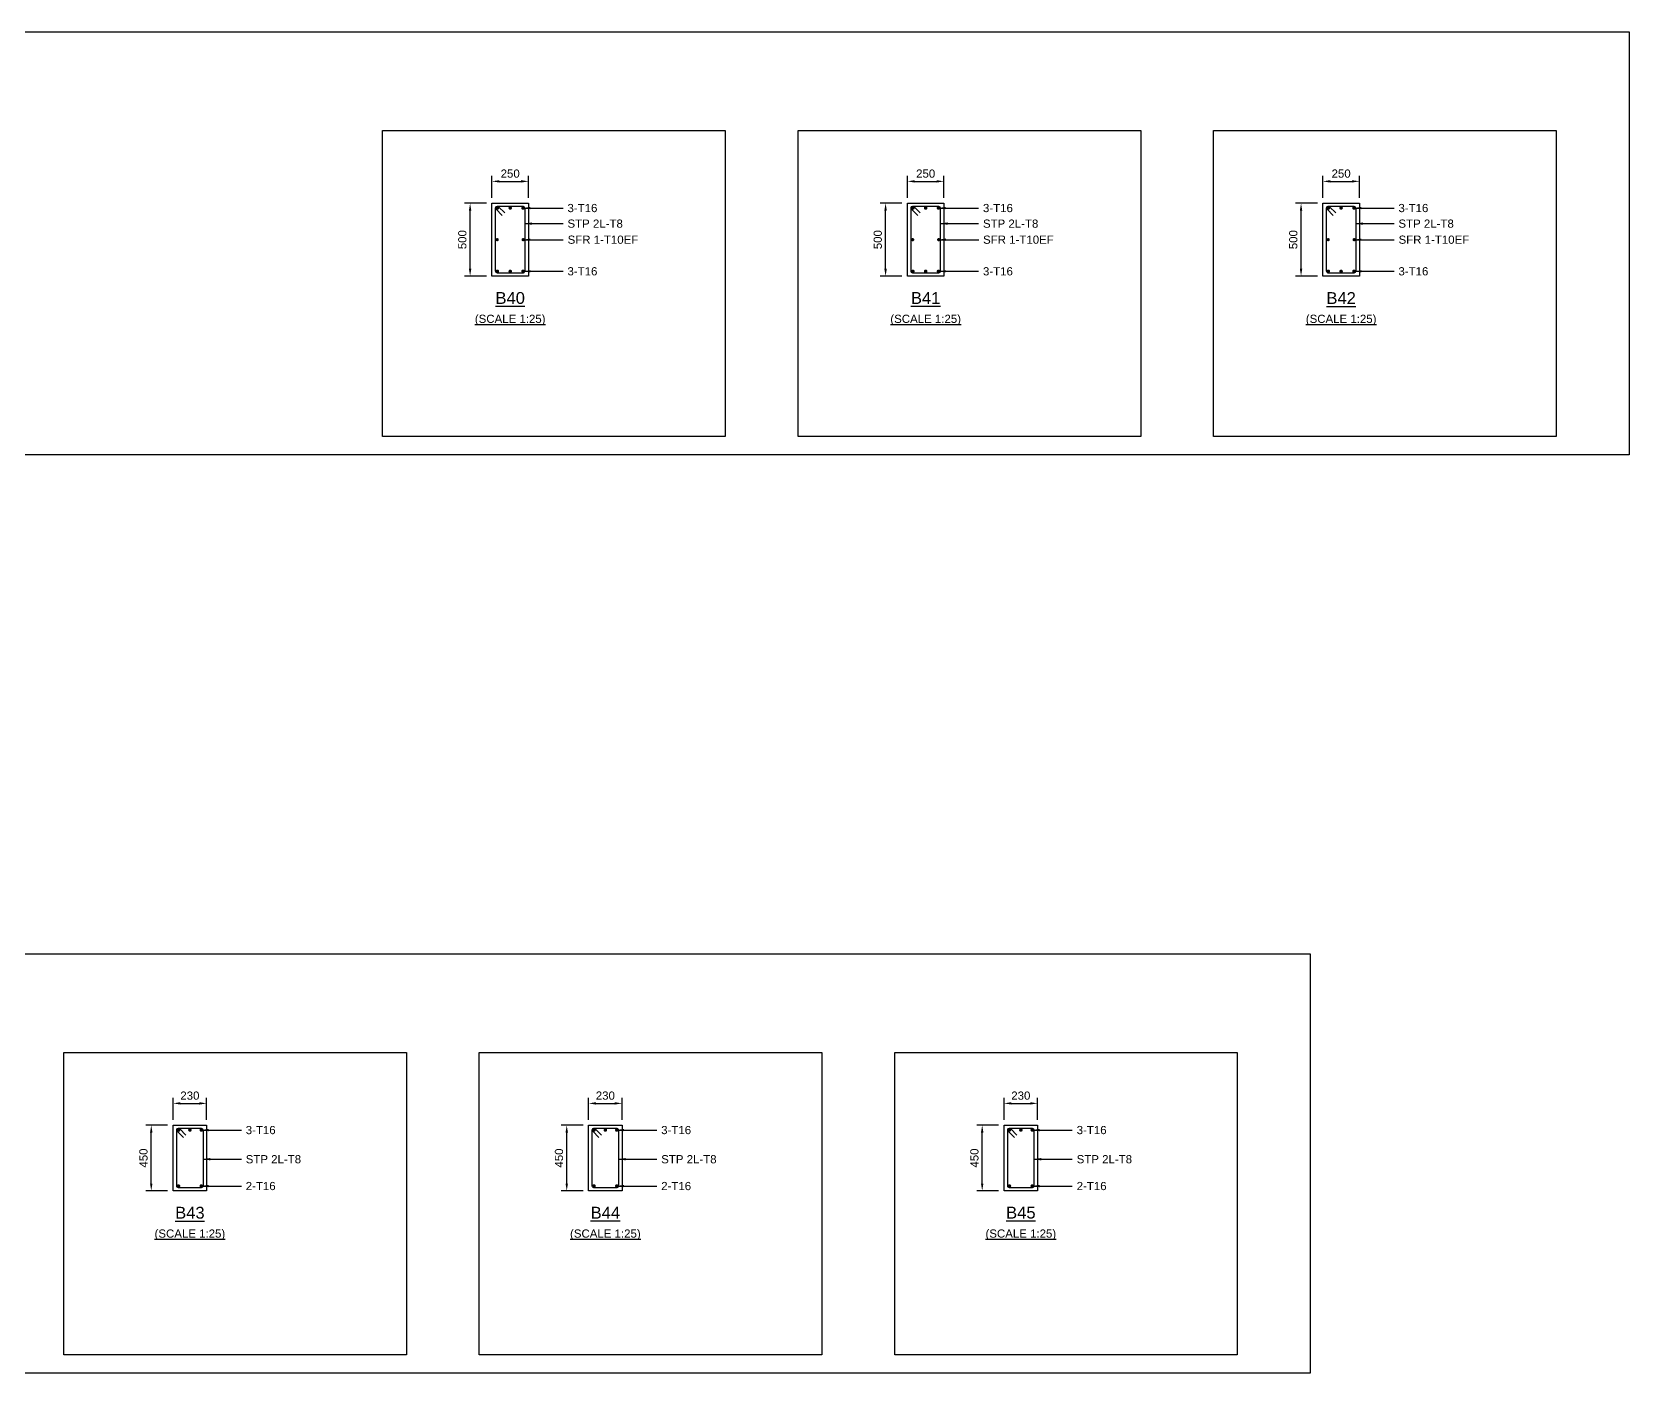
# Model space of a CAD drawing. Header units: inches. Extents: x -2000 to 143800, y -765100 to 3300.
# Drawn here: x 41577 to 85399, y -563200 to -526400 of the extents above; entities that cross this region are included whole.
import ezdxf
from ezdxf.enums import TextEntityAlignment as Align

# ---------------------------------------------------------------- set-up
doc = ezdxf.new("R2010")
doc.units = ezdxf.units.IN
doc.header["$LTSCALE"] = 1000
doc.header["$MEASUREMENT"] = 0
for name, color, linetype in [('Concrete Line', 2, 'Continuous'), ('Dimension', 31, 'Continuous'), ('Labels', 4, 'Continuous'), ('Link', 225, 'Continuous'), ('Reinforcement', 4, 'Continuous'), ('Schedule Border', 60, 'Continuous'), ('Text', 31, 'Continuous')]:
    doc.layers.add(name, color=color, linetype=linetype)
doc.styles.add('SC-SansSerif', font='SansSerif')
doc.dimstyles.new('SCBBSDimStyl', dxfattribs={"dimtxt": 225, "dimasz": 200, "dimexe": 150, "dimexo": 150, "dimgap": 100, "dimtad": 1, "dimtoh": 1, "dimdec": 0, "dimzin": 0, "dimdsep": 46, "dimtxsty": 'SC-SansSerif', "dimcen": 0.09, "dimclrd": 8, "dimclre": 8, "dimclrt": 31, "dimadec": 0, "dimazin": 0, "dimtfac": 1, "dimtdec": 0, "dimtix": 1, "dimtofl": 0, "dimtmove": 0, "dimatfit": 3, "dimfxl": 1, "dimtolj": 1, "dimtzin": 0, "dimarcsym": 0})

# ---------------------------------------------------------------- blocks, each defined once
blk = doc.blocks.new('*D371')
at = {"color": 8, "linetype": 'ByBlock', "lineweight": -2}
for p, q in [((54199, -530950), (54199, -530350)), ((54399, -530500), (54999, -530500)), ((55199, -530950), (55199, -530350))]:
    blk.add_line(p, q, dxfattribs=at)
at = {"color": 8}
for points in [[(54199, -530500), (54399, -530467), (54399, -530533)], [(55199, -530500), (54999, -530533), (54999, -530467)]]:
    blk.add_solid(points, dxfattribs=at)
at = {"layer": 'DEFPOINTS', "color": 31}
for p in [(54199, -530500), (54199, -531100), (55199, -531100)]:
    blk.add_point(p, dxfattribs=at)
at = {"color": 31, "insert": (54699, -530288), "char_height": 225, "attachment_point": 5, "style": 'SC-SansSerif'}
blk.add_mtext('\\A1;250', dxfattribs=at)
blk = doc.blocks.new('*D372')
at = {"color": 8, "linetype": 'ByBlock', "lineweight": -2}
for p, q in [((54049, -531100), (53449, -531100)), ((53599, -532900), (53599, -531300)), ((54049, -533100), (53449, -533100))]:
    blk.add_line(p, q, dxfattribs=at)
at = {"color": 8}
for points in [[(53599, -531100), (53632, -531300), (53566, -531300)], [(53599, -533100), (53566, -532900), (53632, -532900)]]:
    blk.add_solid(points, dxfattribs=at)
at = {"layer": 'DEFPOINTS', "color": 31}
for p in [(54199, -531100), (53599, -533100), (54199, -533100)]:
    blk.add_point(p, dxfattribs=at)
at = {"color": 31, "insert": (53386, -532100), "char_height": 225, "attachment_point": 5, "rotation": 90, "style": 'SC-SansSerif'}
blk.add_mtext('\\A1;500', dxfattribs=at)
blk = doc.blocks.new('*D373')
at = {"color": 8, "linetype": 'ByBlock', "lineweight": -2}
for p, q in [((65599, -530950), (65599, -530350)), ((65799, -530500), (66399, -530500)), ((66599, -530950), (66599, -530350))]:
    blk.add_line(p, q, dxfattribs=at)
at = {"color": 8}
for points in [[(65599, -530500), (65799, -530467), (65799, -530533)], [(66599, -530500), (66399, -530533), (66399, -530467)]]:
    blk.add_solid(points, dxfattribs=at)
at = {"layer": 'DEFPOINTS', "color": 31}
for p in [(65599, -530500), (65599, -531100), (66599, -531100)]:
    blk.add_point(p, dxfattribs=at)
at = {"color": 31, "insert": (66099, -530288), "char_height": 225, "attachment_point": 5, "style": 'SC-SansSerif'}
blk.add_mtext('\\A1;250', dxfattribs=at)
blk = doc.blocks.new('*D374')
at = {"color": 8, "linetype": 'ByBlock', "lineweight": -2}
for p, q in [((65449, -531100), (64849, -531100)), ((64999, -532900), (64999, -531300)), ((65449, -533100), (64849, -533100))]:
    blk.add_line(p, q, dxfattribs=at)
at = {"color": 8}
for points in [[(64999, -531100), (65032, -531300), (64966, -531300)], [(64999, -533100), (64966, -532900), (65032, -532900)]]:
    blk.add_solid(points, dxfattribs=at)
at = {"layer": 'DEFPOINTS', "color": 31}
for p in [(65599, -531100), (64999, -533100), (65599, -533100)]:
    blk.add_point(p, dxfattribs=at)
at = {"color": 31, "insert": (64786, -532100), "char_height": 225, "attachment_point": 5, "rotation": 90, "style": 'SC-SansSerif'}
blk.add_mtext('\\A1;500', dxfattribs=at)
blk = doc.blocks.new('*D375')
at = {"color": 8, "linetype": 'ByBlock', "lineweight": -2}
for p, q in [((76999, -530950), (76999, -530350)), ((77199, -530500), (77799, -530500)), ((77999, -530950), (77999, -530350))]:
    blk.add_line(p, q, dxfattribs=at)
at = {"color": 8}
for points in [[(76999, -530500), (77199, -530467), (77199, -530533)], [(77999, -530500), (77799, -530533), (77799, -530467)]]:
    blk.add_solid(points, dxfattribs=at)
at = {"layer": 'DEFPOINTS', "color": 31}
for p in [(76999, -530500), (76999, -531100), (77999, -531100)]:
    blk.add_point(p, dxfattribs=at)
at = {"color": 31, "insert": (77499, -530288), "char_height": 225, "attachment_point": 5, "style": 'SC-SansSerif'}
blk.add_mtext('\\A1;250', dxfattribs=at)
blk = doc.blocks.new('*D376')
at = {"color": 8, "linetype": 'ByBlock', "lineweight": -2}
for p, q in [((76849, -531100), (76249, -531100)), ((76399, -532900), (76399, -531300)), ((76849, -533100), (76249, -533100))]:
    blk.add_line(p, q, dxfattribs=at)
at = {"color": 8}
for points in [[(76399, -531100), (76432, -531300), (76366, -531300)], [(76399, -533100), (76366, -532900), (76432, -532900)]]:
    blk.add_solid(points, dxfattribs=at)
at = {"layer": 'DEFPOINTS', "color": 31}
for p in [(76999, -531100), (76399, -533100), (76999, -533100)]:
    blk.add_point(p, dxfattribs=at)
at = {"color": 31, "insert": (76186, -532100), "char_height": 225, "attachment_point": 5, "rotation": 90, "style": 'SC-SansSerif'}
blk.add_mtext('\\A1;500', dxfattribs=at)
blk = doc.blocks.new('*D395')
at = {"color": 8, "linetype": 'ByBlock', "lineweight": -2}
for p, q in [((45450, -556250), (45450, -555650)), ((46370, -556250), (46370, -555650)), ((45650, -555800), (46170, -555800))]:
    blk.add_line(p, q, dxfattribs=at)
at = {"color": 8}
for points in [[(45450, -555800), (45650, -555767), (45650, -555833)], [(46370, -555800), (46170, -555833), (46170, -555767)]]:
    blk.add_solid(points, dxfattribs=at)
at = {"layer": 'DEFPOINTS', "color": 31}
for p in [(45450, -555800), (45450, -556400), (46370, -556400)]:
    blk.add_point(p, dxfattribs=at)
at = {"color": 31, "insert": (45910, -555588), "char_height": 225, "attachment_point": 5, "style": 'SC-SansSerif'}
blk.add_mtext('\\A1;230', dxfattribs=at)
blk = doc.blocks.new('*D396')
at = {"color": 8, "linetype": 'ByBlock', "lineweight": -2}
for p, q in [((45300, -556400), (44700, -556400)), ((44850, -558000), (44850, -556600)), ((45300, -558200), (44700, -558200))]:
    blk.add_line(p, q, dxfattribs=at)
at = {"color": 8}
for points in [[(44850, -556400), (44884, -556600), (44817, -556600)], [(44850, -558200), (44817, -558000), (44884, -558000)]]:
    blk.add_solid(points, dxfattribs=at)
at = {"layer": 'DEFPOINTS', "color": 31}
for p in [(45450, -556400), (44850, -558200), (45450, -558200)]:
    blk.add_point(p, dxfattribs=at)
at = {"color": 31, "insert": (44638, -557300), "char_height": 225, "attachment_point": 5, "rotation": 90, "style": 'SC-SansSerif'}
blk.add_mtext('\\A1;450', dxfattribs=at)
blk = doc.blocks.new('*D397')
at = {"color": 8, "linetype": 'ByBlock', "lineweight": -2}
for p, q in [((56850, -556250), (56850, -555650)), ((57770, -556250), (57770, -555650)), ((57050, -555800), (57570, -555800))]:
    blk.add_line(p, q, dxfattribs=at)
at = {"color": 8}
for points in [[(56850, -555800), (57050, -555767), (57050, -555833)], [(57770, -555800), (57570, -555833), (57570, -555767)]]:
    blk.add_solid(points, dxfattribs=at)
at = {"layer": 'DEFPOINTS', "color": 31}
for p in [(56850, -555800), (56850, -556400), (57770, -556400)]:
    blk.add_point(p, dxfattribs=at)
at = {"color": 31, "insert": (57310, -555588), "char_height": 225, "attachment_point": 5, "style": 'SC-SansSerif'}
blk.add_mtext('\\A1;230', dxfattribs=at)
blk = doc.blocks.new('*D398')
at = {"color": 8, "linetype": 'ByBlock', "lineweight": -2}
for p, q in [((56700, -556400), (56100, -556400)), ((56250, -558000), (56250, -556600)), ((56700, -558200), (56100, -558200))]:
    blk.add_line(p, q, dxfattribs=at)
at = {"color": 8}
for points in [[(56250, -556400), (56284, -556600), (56217, -556600)], [(56250, -558200), (56217, -558000), (56284, -558000)]]:
    blk.add_solid(points, dxfattribs=at)
at = {"layer": 'DEFPOINTS', "color": 31}
for p in [(56850, -556400), (56250, -558200), (56850, -558200)]:
    blk.add_point(p, dxfattribs=at)
at = {"color": 31, "insert": (56038, -557300), "char_height": 225, "attachment_point": 5, "rotation": 90, "style": 'SC-SansSerif'}
blk.add_mtext('\\A1;450', dxfattribs=at)
blk = doc.blocks.new('*D399')
at = {"color": 8, "linetype": 'ByBlock', "lineweight": -2}
for p, q in [((68250, -556250), (68250, -555650)), ((69170, -556250), (69170, -555650)), ((68450, -555800), (68970, -555800))]:
    blk.add_line(p, q, dxfattribs=at)
at = {"color": 8}
for points in [[(68250, -555800), (68450, -555767), (68450, -555833)], [(69170, -555800), (68970, -555833), (68970, -555767)]]:
    blk.add_solid(points, dxfattribs=at)
at = {"layer": 'DEFPOINTS', "color": 31}
for p in [(68250, -555800), (68250, -556400), (69170, -556400)]:
    blk.add_point(p, dxfattribs=at)
at = {"color": 31, "insert": (68710, -555588), "char_height": 225, "attachment_point": 5, "style": 'SC-SansSerif'}
blk.add_mtext('\\A1;230', dxfattribs=at)
blk = doc.blocks.new('*D400')
at = {"color": 8, "linetype": 'ByBlock', "lineweight": -2}
for p, q in [((68100, -556400), (67500, -556400)), ((67650, -558000), (67650, -556600)), ((68100, -558200), (67500, -558200))]:
    blk.add_line(p, q, dxfattribs=at)
at = {"color": 8}
for points in [[(67650, -556400), (67684, -556600), (67617, -556600)], [(67650, -558200), (67617, -558000), (67684, -558000)]]:
    blk.add_solid(points, dxfattribs=at)
at = {"layer": 'DEFPOINTS', "color": 31}
for p in [(68250, -556400), (67650, -558200), (68250, -558200)]:
    blk.add_point(p, dxfattribs=at)
at = {"color": 31, "insert": (67438, -557300), "char_height": 225, "attachment_point": 5, "rotation": 90, "style": 'SC-SansSerif'}
blk.add_mtext('\\A1;450', dxfattribs=at)

msp = doc.modelspace()

# ---------------------------------------------------------------- linework, layer by layer
at = {"layer": 'Concrete Line'}
for points in [[(54199, -531100), (55199, -531100), (55199, -533100), (54199, -533100)], [(65599, -531100), (66599, -531100), (66599, -533100), (65599, -533100)], [(76999, -531100), (77999, -531100), (77999, -533100), (76999, -533100)], [(45450.5, -556400), (46370.5, -556400), (46370.5, -558200), (45450.5, -558200)], [(56850.5, -556400), (57770.5, -556400), (57770.5, -558200), (56850.5, -558200)], [(68250.5, -556400), (69170.5, -556400), (69170.5, -558200), (68250.5, -558200)]]:
    msp.add_lwpolyline(points, close=True, dxfattribs=at)
at = {"layer": 'Link'}
for points in [[(54482.8, -531435.6), (54313.1, -531265.9, -0.6681786), (54347, -531184), (55051, -531184, -0.4142136), (55099, -531232), (55099, -532968, -0.4142136), (55051, -533016), (54347, -533016, -0.4142136), (54299, -532968), (54299, -531232, -0.6681786), (54380.9, -531198.1), (54550.6, -531367.8)], [(65882.8, -531435.6), (65713.1, -531265.9, -0.6681786), (65747, -531184), (66451, -531184, -0.4142136), (66499, -531232), (66499, -532968, -0.4142136), (66451, -533016), (65747, -533016, -0.4142136), (65699, -532968), (65699, -531232, -0.6681786), (65780.9, -531198.1), (65950.6, -531367.8)], [(77282.8, -531435.6), (77113.1, -531265.9, -0.6681786), (77147, -531184), (77851, -531184, -0.4142136), (77899, -531232), (77899, -532968, -0.4142136), (77851, -533016), (77147, -533016, -0.4142136), (77099, -532968), (77099, -531232, -0.6681786), (77180.9, -531198.1), (77350.6, -531367.8)], [(45734.3, -556735.6), (45564.6, -556565.9, -0.6681786), (45598.5, -556484), (46222.5, -556484, -0.4142136), (46270.5, -556532), (46270.5, -558068, -0.4142136), (46222.5, -558116), (45598.5, -558116, -0.4142136), (45550.5, -558068), (45550.5, -556532, -0.6681786), (45632.4, -556498.1), (45802.1, -556667.8)], [(57134.3, -556735.6), (56964.6, -556565.9, -0.6681786), (56998.5, -556484), (57622.5, -556484, -0.4142136), (57670.5, -556532), (57670.5, -558068, -0.4142136), (57622.5, -558116), (56998.5, -558116, -0.4142136), (56950.5, -558068), (56950.5, -556532, -0.6681786), (57032.4, -556498.1), (57202.1, -556667.8)], [(68534.3, -556735.6), (68364.6, -556565.9, -0.6681786), (68398.5, -556484), (69022.5, -556484, -0.4142136), (69070.5, -556532), (69070.5, -558068, -0.4142136), (69022.5, -558116), (68398.5, -558116, -0.4142136), (68350.5, -558068), (68350.5, -556532, -0.6681786), (68432.4, -556498.1), (68602.1, -556667.8)]]:
    msp.add_lwpolyline(points, format="xyb", dxfattribs=at)
at = {"layer": 'Reinforcement'}
for points, const_width in [([(54323, -531232, 1), (54371, -531232, 1)], 48), ([(54675, -531232, 1), (54723, -531232, 1)], 48), ([(55027, -531232, 1), (55075, -531232, 1)], 48), ([(65723, -531232, 1), (65771, -531232, 1)], 48), ([(66075, -531232, 1), (66123, -531232, 1)], 48), ([(66427, -531232, 1), (66475, -531232, 1)], 48), ([(77123, -531232, 1), (77171, -531232, 1)], 48), ([(77475, -531232, 1), (77523, -531232, 1)], 48), ([(77827, -531232, 1), (77875, -531232, 1)], 48), ([(54321, -532100, 1), (54365, -532100, 1)], 44), ([(55033, -532100, 1), (55077, -532100, 1)], 44), ([(65721, -532100, 1), (65765, -532100, 1)], 44), ([(66433, -532100, 1), (66477, -532100, 1)], 44), ([(77121, -532100, 1), (77165, -532100, 1)], 44), ([(77833, -532100, 1), (77877, -532100, 1)], 44), ([(54323, -532968, 1), (54371, -532968, 1)], 48), ([(54675, -532968, 1), (54723, -532968, 1)], 48), ([(55027, -532968, 1), (55075, -532968, 1)], 48), ([(65723, -532968, 1), (65771, -532968, 1)], 48), ([(66075, -532968, 1), (66123, -532968, 1)], 48), ([(66427, -532968, 1), (66475, -532968, 1)], 48), ([(77123, -532968, 1), (77171, -532968, 1)], 48), ([(77475, -532968, 1), (77523, -532968, 1)], 48), ([(77827, -532968, 1), (77875, -532968, 1)], 48), ([(45574.5, -556532, 1), (45622.5, -556532, 1)], 48), ([(45886.5, -556532, 1), (45934.5, -556532, 1)], 48), ([(46198.5, -556532, 1), (46246.5, -556532, 1)], 48), ([(56974.5, -556532, 1), (57022.5, -556532, 1)], 48), ([(57286.5, -556532, 1), (57334.5, -556532, 1)], 48), ([(57598.5, -556532, 1), (57646.5, -556532, 1)], 48), ([(68374.5, -556532, 1), (68422.5, -556532, 1)], 48), ([(68686.5, -556532, 1), (68734.5, -556532, 1)], 48), ([(68998.5, -556532, 1), (69046.5, -556532, 1)], 48), ([(45574.5, -558068, 1), (45622.5, -558068, 1)], 48), ([(46198.5, -558068, 1), (46246.5, -558068, 1)], 48), ([(56974.5, -558068, 1), (57022.5, -558068, 1)], 48), ([(57598.5, -558068, 1), (57646.5, -558068, 1)], 48), ([(68374.5, -558068, 1), (68422.5, -558068, 1)], 48), ([(68998.5, -558068, 1), (69046.5, -558068, 1)], 48)]:
    msp.add_lwpolyline(points, format="xyb", close=True, dxfattribs=dict(at, const_width=const_width))
at = {"layer": 'Schedule Border'}
for points in [[(-2000, -526400), (85399, -526400), (85399, -538000), (-2000, -538000)], [(51199, -529100), (60599, -529100), (60599, -537500), (51199, -537500)], [(62599, -529100), (71999, -529100), (71999, -537500), (62599, -537500)], [(73999, -529100), (83399, -529100), (83399, -537500), (73999, -537500)], [(-2000, -551700), (76650.5, -551700), (76650.5, -563200), (-2000, -563200)], [(42450.5, -554400), (51850.5, -554400), (51850.5, -562700), (42450.5, -562700)], [(53850.5, -554400), (63250.5, -554400), (63250.5, -562700), (53850.5, -562700)], [(65250.5, -554400), (74650.5, -554400), (74650.5, -562700), (65250.5, -562700)]]:
    msp.add_lwpolyline(points, close=True, dxfattribs=at)

# ---------------------------------------------------------------- texts
at = {"layer": 'Labels', "style": 'SC-SansSerif'}
for s, p in [('%%uB40', (54699, -533700)), ('%%uB41', (66099, -533700)), ('%%uB42', (77499, -533700)), ('%%uB43', (45910.5, -558800)), ('%%uB44', (57310.5, -558800)), ('%%uB45', (68710.5, -558800))]:
    msp.add_text(s, height=325, dxfattribs=at).set_placement(p, align=Align.MIDDLE)
at = {"layer": 'Text', "style": 'SC-SansSerif'}
for s, p in [('3-T16', (56271, -531232)), ('3-T16', (67671, -531232)), ('3-T16', (79071, -531232)), ('STP 2L-T8', (56271, -531660)), ('STP 2L-T8', (67671, -531660)), ('STP 2L-T8', (79071, -531660)), ('SFR 1-T10EF', (56275, -532100)), ('SFR 1-T10EF', (67675, -532100)), ('SFR 1-T10EF', (79075, -532100)), ('3-T16', (56271, -532968)), ('3-T16', (67671, -532968)), ('3-T16', (79071, -532968)), ('3-T16', (47442.5, -556532)), ('3-T16', (58842.5, -556532)), ('3-T16', (70242.5, -556532)), ('STP 2L-T8', (47442.5, -557332)), ('STP 2L-T8', (58842.5, -557332)), ('STP 2L-T8', (70242.5, -557332)), ('2-T16', (47442.5, -558068)), ('2-T16', (58842.5, -558068)), ('2-T16', (70242.5, -558068))]:
    msp.add_text(s, height=225, dxfattribs=at).set_placement(p, align=Align.MIDDLE_LEFT)
for p in [(54699, -534300), (66099, -534300), (77499, -534300), (45910.5, -559400), (57310.5, -559400), (68710.5, -559400)]:
    msp.add_text('%%u(SCALE 1:25)', height=225, dxfattribs=at).set_placement(p, align=Align.MIDDLE)

# ---------------------------------------------------------------- dimensions: what is measured, and where the dimension line sits
at = {"layer": 'Dimension'}
for base, p1, p2, angle, text, picture, middle in [((55199, -530500), (54199, -531100), (55199, -531100), 0, '250', '*D371', (54699, -530500)), ((66599, -530500), (65599, -531100), (66599, -531100), 0, '250', '*D373', (66099, -530500)), ((77999, -530500), (76999, -531100), (77999, -531100), 0, '250', '*D375', (77499, -530500)), ((53599, -531100), (54199, -533100), (54199, -531100), 90, '500', '*D372', (53599, -532100)), ((64999, -531100), (65599, -533100), (65599, -531100), 90, '500', '*D374', (64999, -532100)), ((76399, -531100), (76999, -533100), (76999, -531100), 90, '500', '*D376', (76399, -532100)), ((46370.5, -555800), (45450.5, -556400), (46370.5, -556400), 0, '230', '*D395', (45910.5, -555800)), ((57770.5, -555800), (56850.5, -556400), (57770.5, -556400), 0, '230', '*D397', (57310.5, -555800)), ((69170.5, -555800), (68250.5, -556400), (69170.5, -556400), 0, '230', '*D399', (68710.5, -555800)), ((44850.5, -556400), (45450.5, -558200), (45450.5, -556400), 90, '450', '*D396', (44850.5, -557300)), ((56250.5, -556400), (56850.5, -558200), (56850.5, -556400), 90, '450', '*D398', (56250.5, -557300)), ((67650.5, -556400), (68250.5, -558200), (68250.5, -556400), 90, '450', '*D400', (67650.5, -557300))]:
    dim = msp.add_linear_dim(base=base, p1=p1, p2=p2, angle=angle, text=text, dimstyle='SCBBSDimStyl', override={"dimjust": 0}, dxfattribs=at)
    dim.commit()
    dim.dimension.update_dxf_attribs({"geometry": picture, "text_midpoint": middle, "dimtype": 129})

# ---------------------------------------------------------------- leaders
at = {"layer": 'Dimension', "color": 8}
for points in [[(55051, -531232), (55551, -531232), (56151, -531232)], [(66451, -531232), (66951, -531232), (67551, -531232)], [(77851, -531232), (78351, -531232), (78951, -531232)], [(55099, -531660), (56151, -531660)], [(66499, -531660), (67551, -531660)], [(77899, -531660), (78951, -531660)], [(55055, -532100), (56155, -532100)], [(66455, -532100), (67555, -532100)], [(77855, -532100), (78955, -532100)], [(55051, -532968), (55551, -532968), (56151, -532968)], [(66451, -532968), (66951, -532968), (67551, -532968)], [(77851, -532968), (78351, -532968), (78951, -532968)], [(46222.5, -556532), (46722.5, -556532), (47322.5, -556532)], [(57622.5, -556532), (58122.5, -556532), (58722.5, -556532)], [(69022.5, -556532), (69522.5, -556532), (70122.5, -556532)], [(46270.5, -557332), (47322.5, -557332)], [(57670.5, -557332), (58722.5, -557332)], [(69070.5, -557332), (70122.5, -557332)], [(46222.5, -558068), (46722.5, -558068), (47322.5, -558068)], [(57622.5, -558068), (58122.5, -558068), (58722.5, -558068)], [(69022.5, -558068), (69522.5, -558068), (70122.5, -558068)]]:
    msp.add_leader(points, dimstyle='SCBBSDimStyl', dxfattribs=at)

doc.saveas('drawing.dxf')
